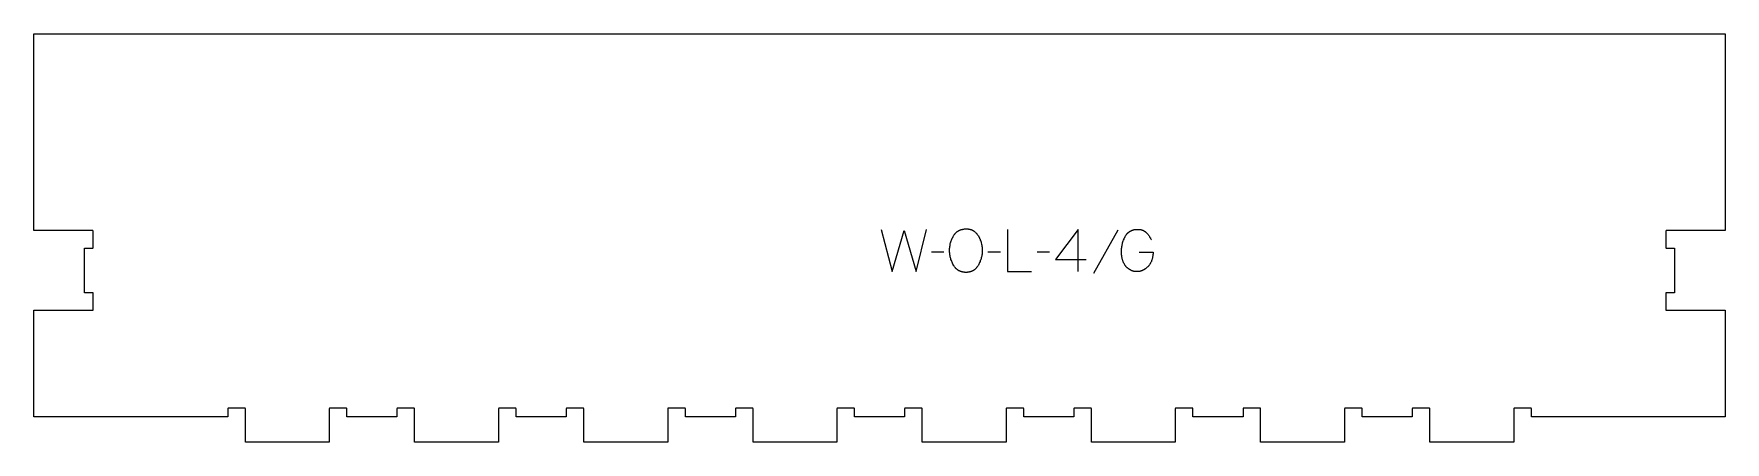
# Model space of a CAD drawing. Extents: x -600 to 600, y -151 to 139.
import ezdxf

# ---------------------------------------------------------------- set-up
doc = ezdxf.new("R2010")
doc.units = 0
doc.layers.add('1_ANYTOOL_1MMDEEP_LABELS_S', color=2, linetype='CONTINUOUS')
doc.layers.add('4_ANYTOOL_CUTTHROUGH_OUTSI', color=5, linetype='CONTINUOUS')

msp = doc.modelspace()

# ---------------------------------------------------------------- linework, layer by layer
at = {"layer": '1_ANYTOOL_1MMDEEP_LABELS_S'}
for p, q in [((169, -0.5), (151.8, -31.2)), ((45.6, -16.1), (36.9, -16.2)), ((85.7, -16.1), (76.9, -16.2)), ((120.6, -16.1), (111.8, -16.2)), ((124.8, -21.3), (146.6, -21.3))]:
    msp.add_line(p, q, dxfattribs=at)
for points in [[(1.3, 0), (9, -30), (17.4, -0.9), (25.9, -30), (33.4, 0)], [(90.8, 0), (90.8, -30), (107.9, -30)], [(140.8, -30), (140.9, 0), (124.8, -21.3)], [(184.2, -16.2), (194, -16.2), (194, -17.1), (194, -17.5), (193.9, -17.9), (193.9, -18.3), (193.8, -18.7), (193.8, -19), (193.7, -19.4), (193.7, -19.8), (193.6, -20.1), (193.5, -20.5), (193.4, -20.8), (193.3, -21.2), (193.2, -21.5), (193.1, -21.8), (193, -22.2), (192.9, -22.5), (192.8, -22.8), (192.6, -23.1), (192.5, -23.4), (192.3, -23.7), (192.2, -24), (192, -24.3), (191.9, -24.5), (191.7, -24.8), (191.5, -25.1), (191.3, -25.3), (191.1, -25.6), (190.9, -25.8), (190.7, -26), (190.5, -26.3), (190.3, -26.5), (189.8, -26.9), (189.6, -27.1), (189.4, -27.3), (189.2, -27.5), (188.9, -27.7), (188.7, -27.9), (188.5, -28), (188.3, -28.2), (188, -28.3), (187.8, -28.5), (187.6, -28.6), (187.3, -28.8), (187.1, -28.9), (186.8, -29), (186.6, -29.1), (186.4, -29.2), (186.1, -29.3), (185.9, -29.4), (185.6, -29.5), (185.4, -29.6), (185.1, -29.7), (184.9, -29.7), (184.7, -29.8), (184.4, -29.9), (184.2, -29.9), (183.9, -29.9), (183.6, -30), (183.4, -30), (183.1, -30), (182.9, -30), (182.6, -30), (182.4, -30), (182.1, -30), (181.8, -30), (181.6, -30), (181.3, -30), (181.1, -29.9), (180.8, -29.9), (180.6, -29.8), (180.3, -29.8), (180.1, -29.7), (179.8, -29.6), (179.6, -29.6), (179.4, -29.5), (179.1, -29.4), (178.9, -29.3), (178.6, -29.2), (178.4, -29.1), (178.2, -29), (177.9, -28.8), (177.7, -28.7), (177.5, -28.5), (177.2, -28.4), (177, -28.2), (176.8, -28.1), (176.6, -27.9), (176.3, -27.7), (176.1, -27.6), (175.9, -27.4), (175.7, -27.2), (175.5, -27), (175.2, -26.7), (175, -26.5), (174.8, -26.3), (174.6, -26.1), (174.4, -25.8), (174.2, -25.6), (174, -25.3), (173.9, -25.1), (173.7, -24.8), (173.5, -24.5), (173.4, -24.2), (173.2, -23.9), (173.1, -23.6), (172.9, -23.3), (172.8, -23), (172.7, -22.7), (172.6, -22.3), (172.5, -22), (172.4, -21.6), (172.3, -21.3), (172.2, -20.9), (172.1, -20.6), (172, -20.2), (171.9, -19.8), (171.9, -19.4), (171.8, -19), (171.8, -18.6), (171.7, -18.2), (171.7, -17.3), (171.6, -16.4), (171.6, -15.5), (171.6, -14.8), (171.6, -14.2), (171.7, -13.5), (171.8, -12.8), (171.9, -12.2), (172, -11.5), (172.1, -10.8), (172.3, -10.2), (172.4, -9.5), (172.6, -8.9), (172.9, -8.2), (173.1, -7.6), (173.4, -7), (173.6, -6.3), (173.9, -5.7), (174.3, -5.1), (174.4, -4.7), (174.6, -4.4), (174.8, -4.2), (175, -3.9), (175.2, -3.6), (175.3, -3.5), (175.4, -3.3), (175.5, -3.2), (175.6, -3.1), (175.7, -3), (175.8, -2.8), (175.9, -2.7), (176.1, -2.6), (176.2, -2.5), (176.3, -2.4), (176.4, -2.3), (176.5, -2.2), (176.7, -2.1), (176.8, -2), (176.9, -1.9), (177.1, -1.8), (177.2, -1.7), (177.3, -1.6), (177.5, -1.5), (177.6, -1.4), (177.7, -1.3), (177.9, -1.3), (178, -1.2), (178.2, -1.1), (178.3, -1), (178.4, -1), (178.6, -0.9), (178.7, -0.8), (178.9, -0.8), (179.1, -0.7), (179.2, -0.7), (179.4, -0.6), (179.7, -0.5), (180, -0.4), (180.4, -0.3), (180.7, -0.2), (181, -0.2), (181.4, -0.1), (181.8, -0.1), (182.1, 0), (182.5, 0), (182.9, 0), (183.3, 0), (183.5, 0), (183.7, 0), (184, 0), (184.2, 0), (184.4, -0.1), (184.6, -0.1), (184.8, -0.1), (185, -0.1), (185.2, -0.2), (185.4, -0.2), (185.6, -0.3), (185.8, -0.3), (186, -0.4), (186.2, -0.4), (186.4, -0.5), (186.6, -0.6), (186.7, -0.6), (186.9, -0.7), (187.1, -0.8), (187.3, -0.9), (187.4, -1), (187.6, -1.1), (187.8, -1.2), (187.9, -1.3), (188.1, -1.4), (188.2, -1.5), (188.4, -1.6), (188.6, -1.7), (188.7, -1.9), (188.8, -2), (189, -2.1), (189.1, -2.3), (189.7, -2.8), (190, -3.1), (190.2, -3.4), (190.5, -3.7), (190.7, -4.1), (191, -4.4), (191.2, -4.7), (191.4, -5), (191.6, -5.3), (191.8, -5.7), (192.1, -6), (192.3, -6.4), (192.4, -6.7), (192.6, -7.1), (192.8, -7.4)]]:
    msp.add_lwpolyline(points, dxfattribs=at)
msp.add_lwpolyline([(61.7, 0.3), (62.1, 0.3), (62.5, 0.3), (62.8, 0.3), (63, 0.3), (63.2, 0.2), (63.3, 0.2), (63.5, 0.2), (63.7, 0.2), (63.8, 0.1), (64, 0.1), (64.2, 0.1), (64.3, 0), (64.5, 0), (64.6, -0.1), (64.8, -0.1), (65, -0.2), (65.1, -0.2), (65.3, -0.3), (65.4, -0.4), (65.6, -0.4), (65.7, -0.5), (65.9, -0.6), (66, -0.6), (66.1, -0.7), (66.3, -0.8), (66.4, -0.9), (66.5, -1), (66.7, -1.1), (67.1, -1.3), (67.3, -1.5), (67.6, -1.7), (67.8, -1.9), (68.1, -2.1), (68.3, -2.4), (68.5, -2.6), (68.7, -2.8), (68.9, -3.1), (69.1, -3.3), (69.3, -3.5), (69.5, -3.8), (69.7, -4.1), (69.9, -4.3), (70.1, -4.6), (70.4, -5.2), (70.6, -5.5), (70.7, -5.8), (70.9, -6.1), (71, -6.4), (71.2, -6.7), (71.3, -7), (71.4, -7.3), (71.5, -7.6), (71.7, -7.9), (71.8, -8.2), (71.9, -8.6), (72, -8.9), (72.1, -9.2), (72.1, -9.6), (72.4, -10.6), (72.5, -11.3), (72.6, -11.9), (72.7, -12.6), (72.8, -13.2), (72.8, -13.9), (72.8, -14.5), (72.9, -15.2), (72.8, -15.8), (72.8, -16.4), (72.8, -17.1), (72.7, -17.7), (72.6, -18.4), (72.5, -19), (72.3, -19.6), (72.2, -20.3), (72, -20.9), (71.8, -21.5), (71.5, -22.2), (71.3, -22.8), (71, -23.5), (70.7, -24.1), (70.4, -24.7), (70.1, -25.4), (69.9, -25.7), (69.7, -26), (69.5, -26.3), (69.3, -26.6), (69.1, -26.8), (68.9, -27.1), (68.7, -27.4), (68.5, -27.6), (68.4, -27.7), (68.3, -27.8), (68.2, -28), (68, -28.1), (67.9, -28.2), (67.8, -28.3), (67.7, -28.4), (67.6, -28.5), (67.4, -28.6), (67.3, -28.7), (67.2, -28.8), (67.1, -28.9), (66.9, -28.9), (66.8, -29), (66.7, -29.1), (66.5, -29.2), (66.4, -29.3), (66.2, -29.4), (66.1, -29.4), (66, -29.5), (65.8, -29.6), (65.7, -29.6), (65.5, -29.7), (65.4, -29.8), (65.2, -29.8), (65.1, -29.9), (64.9, -29.9), (64.8, -30), (64.5, -30.1), (64.1, -30.2), (63.8, -30.2), (63.5, -30.3), (63.2, -30.3), (62.8, -30.4), (62.5, -30.4), (62.1, -30.5), (61.7, -30.5), (61.4, -30.5), (61, -30.5), (60.6, -30.5), (60.2, -30.4), (59.9, -30.4), (59.5, -30.3), (59.2, -30.3), (58.8, -30.2), (58.5, -30.1), (58.2, -30.1), (57.8, -30), (57.7, -29.9), (57.5, -29.9), (57.4, -29.8), (57.2, -29.7), (57.1, -29.7), (56.9, -29.6), (56.8, -29.5), (56.6, -29.5), (56.5, -29.4), (56.3, -29.3), (56.2, -29.3), (56, -29.2), (55.9, -29.1), (55.8, -29), (55.6, -28.9), (55.5, -28.8), (55.4, -28.7), (55.2, -28.6), (55.1, -28.5), (55, -28.4), (54.9, -28.3), (54.7, -28.2), (54.6, -28.1), (54.5, -28), (54.4, -27.9), (54.2, -27.8), (54.1, -27.7), (54, -27.6), (53.9, -27.4), (53.8, -27.3), (53.6, -27), (53.4, -26.8), (53.2, -26.5), (53, -26.2), (52.8, -25.9), (52.6, -25.6), (52.4, -25.3), (52.1, -24.6), (51.8, -24), (51.5, -23.3), (51.2, -22.7), (51, -22), (50.7, -21.4), (50.5, -20.7), (50.4, -20.1), (50.2, -19.4), (50.1, -18.8), (49.9, -18.1), (49.8, -17.5), (49.8, -16.8), (49.7, -16.2), (49.7, -15.5), (49.7, -14.9), (49.7, -14.2), (49.7, -13.5), (49.8, -12.8), (49.9, -12.1), (50, -11.5), (50.1, -10.8), (50.2, -10.1), (50.4, -9.5), (50.6, -8.8), (50.8, -8.2), (51, -7.6), (51.3, -6.9), (51.6, -6.3), (51.9, -5.7), (52.2, -5.1), (52.5, -4.5), (52.7, -4.2), (52.9, -3.9), (53.1, -3.6), (53.3, -3.4), (53.5, -3.1), (53.8, -2.9), (54, -2.6), (54.2, -2.4), (54.3, -2.3), (54.4, -2.2), (54.6, -2.1), (54.7, -1.9), (54.8, -1.8), (54.9, -1.7), (55.1, -1.6), (55.2, -1.5), (55.3, -1.5), (55.5, -1.4), (55.6, -1.3), (55.7, -1.2), (55.9, -1.1), (56, -1), (56.2, -0.9), (56.3, -0.9), (56.4, -0.8), (56.6, -0.7), (56.9, -0.6), (57.2, -0.5), (57.5, -0.3), (57.8, -0.2), (58.1, -0.1), (58.5, 0), (58.8, 0), (59.1, 0.1), (59.5, 0.2), (59.8, 0.2), (60.2, 0.3), (60.6, 0.3), (60.9, 0.3), (61.3, 0.3)], close=True, dxfattribs=at)
at = {"layer": '4_ANYTOOL_CUTTHROUGH_OUTSI'}
msp.add_lwpolyline([(599.7, 138.6), (599.7, -0.9), (558, -0.9, 0.414214), (557.7, -1.1), (557.7, -13.1, 0.414214), (558, -13.4), (563.7, -13.4), (563.7, -44.9), (558, -44.9, 0.414214), (557.7, -45.1), (557.7, -57.1, 0.414214), (558, -57.4), (599.7, -57.4), (599.7, -132.9), (462.3, -132.9), (462.3, -127.1, 0.414214), (462, -126.9), (450, -126.9, 0.414214), (449.8, -127.1), (449.8, -150.9), (390.3, -150.9), (390.3, -127.1, 0.414214), (390, -126.9), (378, -126.9, 0.414214), (377.8, -127.1), (377.8, -132.9), (342.3, -132.9), (342.3, -127.1, 0.414214), (342, -126.9), (330, -126.9, 0.414214), (329.8, -127.1), (329.8, -150.9), (270.3, -150.9), (270.3, -127.1, 0.414214), (270, -126.9), (258, -126.9, 0.414214), (257.8, -127.1), (257.8, -132.9), (222.3, -132.9), (222.3, -127.1, 0.414214), (222, -126.9), (210, -126.9, 0.414214), (209.8, -127.1), (209.8, -150.9), (150.3, -150.9), (150.3, -127.1, 0.414214), (150, -126.9), (138, -126.9, 0.414214), (137.8, -127.1), (137.8, -132.9), (102.3, -132.9), (102.3, -127.1, 0.414214), (102, -126.9), (90, -126.9, 0.414214), (89.8, -127.1), (89.8, -150.9), (30.3, -150.9), (30.3, -127.1, 0.414214), (30, -126.9), (18, -126.9, 0.414214), (17.8, -127.1), (17.8, -132.9), (-17.7, -132.9), (-17.7, -127.1, 0.414214), (-18, -126.9), (-30, -126.9, 0.414214), (-30.2, -127.1), (-30.2, -150.9), (-89.7, -150.9), (-89.7, -127.1, 0.414214), (-90, -126.9), (-102, -126.9, 0.414214), (-102.2, -127.1), (-102.2, -132.9), (-137.7, -132.9), (-137.7, -127.1, 0.414214), (-138, -126.9), (-150, -126.9, 0.414214), (-150.2, -127.1), (-150.2, -150.9), (-209.7, -150.9), (-209.7, -127.1, 0.414214), (-210, -126.9), (-222, -126.9, 0.414214), (-222.2, -127.1), (-222.2, -132.9), (-257.7, -132.9), (-257.7, -127.1, 0.414214), (-258, -126.9), (-270, -126.9, 0.414214), (-270.2, -127.1), (-270.2, -150.9), (-329.7, -150.9), (-329.7, -127.1, 0.414214), (-330, -126.9), (-342, -126.9, 0.414214), (-342.2, -127.1), (-342.2, -132.9), (-377.7, -132.9), (-377.7, -127.1, 0.414214), (-378, -126.9), (-390, -126.9, 0.414214), (-390.2, -127.1), (-390.2, -150.9), (-449.7, -150.9), (-449.7, -127.1, 0.414214), (-450, -126.9), (-462, -126.9, 0.414214), (-462.2, -127.1), (-462.2, -132.9), (-599.7, -132.9), (-599.7, -57.4), (-558, -57.4, 0.414214), (-557.7, -57.1), (-557.7, -45.1, 0.414214), (-558, -44.9), (-563.7, -44.9), (-563.7, -13.4), (-558, -13.4, 0.414214), (-557.7, -13.1), (-557.7, -1.1, 0.414214), (-558, -0.9), (-599.7, -0.9), (-599.7, 138.6)], format="xyb", close=True, dxfattribs=at)

doc.saveas('drawing.dxf')
